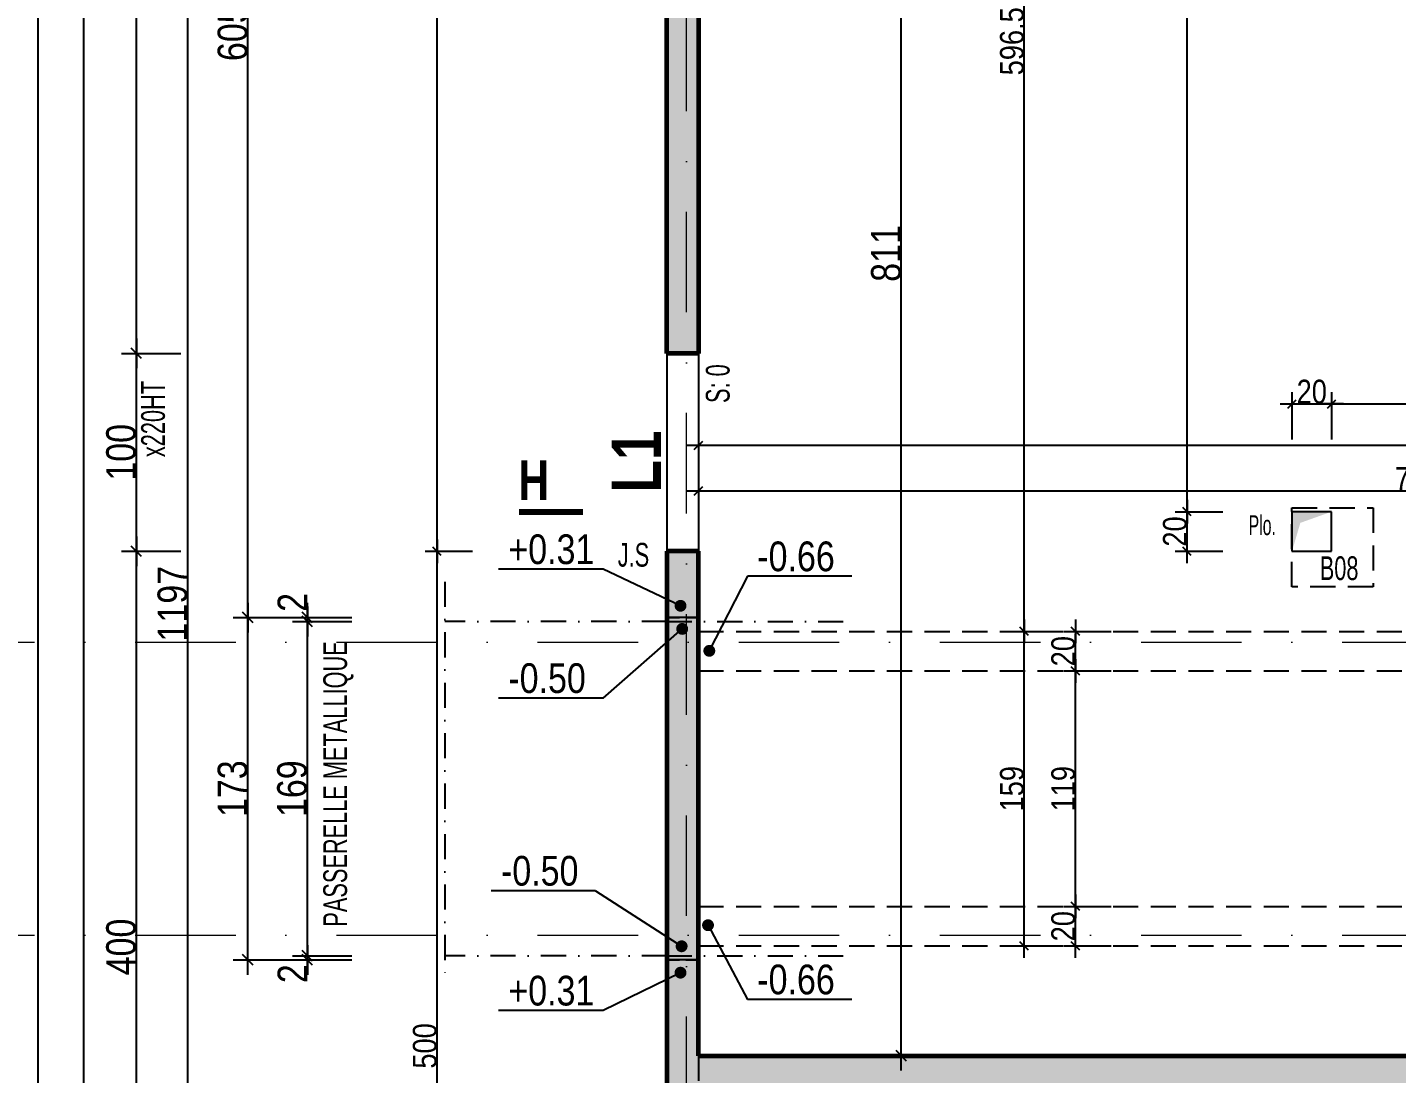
# Model space of a CAD drawing. Header units: millimetres. Extents: x 19188 to 26006, y -37354 to 0.
# Drawn here: x 19601 to 20293, y -34788 to -34259 of the extents above; entities that cross this region are included whole.
import ezdxf
from ezdxf.enums import TextEntityAlignment as Align

# ---------------------------------------------------------------- set-up
doc = ezdxf.new("R2010")
doc.units = ezdxf.units.MM
doc.linetypes.add('CACHEX2', pattern=[19.05, 12.7, -6.35])
doc.linetypes.add('TIRETPTX2', pattern=[50.8, 25.4, -12.7, 0, -12.7])
for name, color, linetype in [('01_cote_gen', 4, 'Continuous'), ('01_linteaux', 2, 'Continuous'), ('01_murs_sup', 2, 'CACHEX2'), ('01_poch_murs', 253, 'Continuous'), ('01_resv', 32, 'Continuous'), ('01_texte', 230, 'Continuous'), ('AA_COTES', 2, 'Continuous')]:
    doc.layers.add(name, color=color, linetype=linetype)
doc.layers.add('01_murs_coup', color=5, linetype='Continuous', lineweight=60)
doc.layers.add('01_tram_axes', color=2, linetype='TIRETPTX2', lineweight=9)
doc.styles.add('ARIAL NA', font='ARIALN.TTF')
doc.styles.add('impact', font='impact.ttf')
doc.styles.add('STYLE2', font='ARIALN.TTF')
doc.dimstyles.new('JB50', dxfattribs={"dimscale": 0.1, "dimtxt": 150, "dimasz": 15, "dimexe": 0.1, "dimexo": 0.1, "dimgap": 0.09, "dimtad": 1, "dimdec": 1, "dimdsep": 46, "dimtxsty": 'STYLE2', "dimblk1": 'BOND_G', "dimblk2": 'BOND_D', "dimsah": 1, "dimcen": 1.5, "dimdle": 0.01, "dimse1": 1, "dimse2": 1, "dimclrd": 4, "dimclre": 2, "dimclrt": 6, "dimazin": 2, "dimtfac": 2.333333, "dimtdec": 1, "dimtix": 1, "dimtmove": 2, "dimatfit": 3, "dimldrblk": 'BOND_G', "dimfxl": 1, "dimtolj": 1, "dimtzin": 0, "dimarcsym": 0})
doc.dimstyles.new('JB50res', dxfattribs={"dimscale": 0.1, "dimtxt": 120, "dimasz": 12, "dimexe": 0.1, "dimexo": 0.1, "dimgap": 0.09, "dimtad": 1, "dimdec": 1, "dimdsep": 46, "dimtxsty": 'STYLE2', "dimblk1": 'BOND_G', "dimblk2": 'BOND_D', "dimsah": 1, "dimcen": 1.5, "dimdle": 0.01, "dimse1": 1, "dimse2": 1, "dimclrd": 4, "dimclre": 2, "dimclrt": 6, "dimazin": 2, "dimtfac": 2.333333, "dimtdec": 1, "dimtix": 1, "dimtmove": 2, "dimatfit": 3, "dimldrblk": 'BOND_G', "dimfxl": 1, "dimtolj": 1, "dimtzin": 0, "dimarcsym": 0})

# ---------------------------------------------------------------- blocks, each defined once
blk = doc.blocks.new('BOND_G')
at = {"layer": 'AA_COTES', "color": 0}
for p, q in [((0, -5), (0, 15)), ((5, 0), (-5, 0)), ((1.77, 1.77), (-1.77, -1.77))]:
    blk.add_line(p, q, dxfattribs=at)
blk = doc.blocks.new('BOND_D')
at = {"layer": 'AA_COTES', "color": 0}
for p, q in [((0, 5), (0, -15)), ((5, 0), (-5, 0)), ((-1.77, -1.77), (1.77, 1.77))]:
    blk.add_line(p, q, dxfattribs=at)
blk = doc.blocks.new('*D3074')
at = {"layer": '01_cote_gen', "color": 4, "lineweight": -2, "ltscale": 0.1, "transparency": 16777216}
blk.add_line((19606.44, -36659.51), (19606.44, -33953.51), dxfattribs=at)
at = {"layer": 'Defpoints', "color": 0, "ltscale": 0.1, "transparency": 16777216}
for p in [(19606.44, -33952.01), (19647.47, -33952.01), (19735.02, -36661.01)]:
    blk.add_point(p, dxfattribs=at)
at = {"layer": '01_cote_gen', "color": 4, "lineweight": -2, "ltscale": 0.1, "transparency": 16777216, "xscale": 1.5, "yscale": 1.5, "zscale": 1.5}
for name, p, rotation in [('BOND_D', (19606.44, -33952.01), 90), ('BOND_G', (19606.44, -36661.01), 270)]:
    blk.add_blockref(name, p, dxfattribs=dict(at, rotation=rotation))
at = {"layer": '01_cote_gen', "color": 6, "ltscale": 0.1, "transparency": 16777216, "insert": (19598.77, -35306.51), "char_height": 15, "attachment_point": 5, "rotation": 90, "style": 'STYLE2'}
blk.add_mtext('\\A1;2709', dxfattribs=at)
blk = doc.blocks.new('*D3076')
at = {"layer": '01_cote_gen', "color": 4, "lineweight": -2, "ltscale": 0.1, "transparency": 16777216}
blk.add_line((19629.47, -36379.51), (19629.47, -33953.51), dxfattribs=at)
at = {"layer": 'Defpoints', "color": 0, "ltscale": 0.1, "transparency": 16777216}
for p in [(19629.47, -33952.01), (19647.47, -33952.01), (19647.47, -36381.01)]:
    blk.add_point(p, dxfattribs=at)
at = {"layer": '01_cote_gen', "color": 4, "lineweight": -2, "ltscale": 0.1, "transparency": 16777216, "xscale": 1.5, "yscale": 1.5, "zscale": 1.5}
for name, p, rotation in [('BOND_D', (19629.47, -33952.01), 90), ('BOND_G', (19629.47, -36381.01), 270)]:
    blk.add_blockref(name, p, dxfattribs=dict(at, rotation=rotation))
at = {"layer": '01_cote_gen', "color": 6, "ltscale": 0.1, "transparency": 16777216, "insert": (19621.8, -35166.51), "char_height": 15, "attachment_point": 5, "rotation": 90, "style": 'STYLE2'}
blk.add_mtext('\\A1;2429', dxfattribs=at)
blk = doc.blocks.new('*D3085')
at = {"layer": '01_cote_gen', "color": 4, "lineweight": -2, "ltscale": 0.1, "transparency": 16777216}
blk.add_line((19656.02, -34922.51), (19656.02, -34525.51), dxfattribs=at)
at = {"layer": 'Defpoints', "color": 0, "ltscale": 0.1, "transparency": 16777216}
for p in [(19656.02, -34524.01), (19735.02, -34524.01), (19735.02, -34924.01)]:
    blk.add_point(p, dxfattribs=at)
at = {"layer": '01_cote_gen', "color": 4, "lineweight": -2, "ltscale": 0.1, "transparency": 16777216, "xscale": 1.5, "yscale": 1.5, "zscale": 1.5}
for name, p, rotation in [('BOND_D', (19656.02, -34524.01), 90), ('BOND_G', (19656.02, -34924.01), 270)]:
    blk.add_blockref(name, p, dxfattribs=dict(at, rotation=rotation))
at = {"layer": '01_cote_gen', "color": 6, "ltscale": 0.1, "transparency": 16777216, "insert": (19648.36, -34724.01), "char_height": 15, "attachment_point": 5, "rotation": 90, "style": 'STYLE2'}
blk.add_mtext('\\A1;400', dxfattribs=at)
blk = doc.blocks.new('*D3086')
at = {"layer": '01_cote_gen', "color": 4, "lineweight": -2, "ltscale": 0.1, "transparency": 16777216}
blk.add_line((19656.02, -34522.51), (19656.02, -34425.51), dxfattribs=at)
at = {"layer": 'Defpoints', "color": 0, "ltscale": 0.1, "transparency": 16777216}
for p in [(19656.02, -34424.01), (19735.02, -34424.01), (19735.02, -34524.01)]:
    blk.add_point(p, dxfattribs=at)
at = {"layer": '01_cote_gen', "color": 4, "lineweight": -2, "ltscale": 0.1, "transparency": 16777216, "xscale": 1.5, "yscale": 1.5, "zscale": 1.5}
for name, p, rotation in [('BOND_D', (19656.02, -34424.01), 90), ('BOND_G', (19656.02, -34524.01), 270)]:
    blk.add_blockref(name, p, dxfattribs=dict(at, rotation=rotation))
at = {"layer": '01_cote_gen', "color": 6, "ltscale": 0.1, "transparency": 16777216, "insert": (19648.36, -34474.01), "char_height": 15, "attachment_point": 5, "rotation": 90, "style": 'STYLE2'}
blk.add_mtext('\\A1;100', dxfattribs=at)
blk = doc.blocks.new('*D3095')
at = {"layer": '01_cote_gen', "color": 4, "lineweight": -2, "ltscale": 0.1, "transparency": 16777216}
blk.add_line((19656.02, -34422.51), (19656.02, -33953.51), dxfattribs=at)
at = {"layer": 'Defpoints', "color": 0, "ltscale": 0.1, "transparency": 16777216}
for p in [(19656.02, -33952.01), (19735.02, -33952.01), (19674.02, -34424.01)]:
    blk.add_point(p, dxfattribs=at)
at = {"layer": '01_cote_gen', "color": 4, "lineweight": -2, "ltscale": 0.1, "transparency": 16777216, "xscale": 1.5, "yscale": 1.5, "zscale": 1.5}
for name, p, rotation in [('BOND_D', (19656.02, -33952.01), 90), ('BOND_G', (19656.02, -34424.01), 270)]:
    blk.add_blockref(name, p, dxfattribs=dict(at, rotation=rotation))
at = {"layer": '01_cote_gen', "color": 6, "ltscale": 0.1, "transparency": 16777216, "insert": (19648.49, -34188.01), "char_height": 15, "attachment_point": 5, "rotation": 90, "style": 'STYLE2'}
blk.add_mtext('\\A1;472', dxfattribs=at)
blk = doc.blocks.new('*D2956')
at = {"layer": '01_cote_gen', "color": 4, "lineweight": -2, "ltscale": 0.1, "transparency": 16777216}
blk.add_line((19681.99, -35147.51), (19681.99, -33953.51), dxfattribs=at)
at = {"layer": 'Defpoints', "color": 0, "ltscale": 0.1, "transparency": 16777216}
for p in [(19681.99, -33952.01), (19735.67, -33952.01), (19832.84, -35149.01)]:
    blk.add_point(p, dxfattribs=at)
at = {"layer": '01_cote_gen', "color": 4, "lineweight": -2, "ltscale": 0.1, "transparency": 16777216, "xscale": 1.5, "yscale": 1.5, "zscale": 1.5}
for name, p, rotation in [('BOND_D', (19681.99, -33952.01), 90), ('BOND_G', (19681.99, -35149.01), 270)]:
    blk.add_blockref(name, p, dxfattribs=dict(at, rotation=rotation))
at = {"layer": '01_cote_gen', "color": 6, "ltscale": 0.1, "transparency": 16777216, "insert": (19674.32, -34550.51), "char_height": 15, "attachment_point": 5, "rotation": 90, "style": 'STYLE2'}
blk.add_mtext('\\A1;1197', dxfattribs=at)
blk = doc.blocks.new('*D3024')
at = {"layer": '01_cote_gen', "color": 4, "lineweight": -2, "ltscale": 0.1, "transparency": 16777216}
blk.add_line((20042.73, -34777.51), (20042.73, -33969.51), dxfattribs=at)
at = {"layer": 'Defpoints', "color": 0, "ltscale": 0.1, "transparency": 16777216}
for p in [(20042.73, -33968.01), (20113.51, -33968.01), (20113.51, -34779.01)]:
    blk.add_point(p, dxfattribs=at)
at = {"layer": '01_cote_gen', "color": 4, "lineweight": -2, "ltscale": 0.1, "transparency": 16777216, "xscale": 1.5, "yscale": 1.5, "zscale": 1.5}
for name, p, rotation in [('BOND_D', (20042.73, -33968.01), 90), ('BOND_G', (20042.73, -34779.01), 270)]:
    blk.add_blockref(name, p, dxfattribs=dict(at, rotation=rotation))
at = {"layer": '01_cote_gen', "color": 6, "ltscale": 0.1, "transparency": 16777216, "insert": (20035.06, -34373.51), "char_height": 15, "attachment_point": 5, "rotation": 90, "style": 'STYLE2'}
blk.add_mtext('\\A1;811', dxfattribs=at)
blk = doc.blocks.new('*D3423')
at = {"layer": '01_cote_gen', "color": 4, "lineweight": -2, "ltscale": 0.1, "transparency": 16777216}
blk.add_line((19742.47, -34727.01), (19742.47, -34561.01), dxfattribs=at)
at = {"layer": 'Defpoints', "color": 0, "ltscale": 0.1, "transparency": 16777216}
for p in [(19742.47, -34559.51), (19890.57, -34559.51), (19905.77, -34728.51)]:
    blk.add_point(p, dxfattribs=at)
at = {"layer": '01_cote_gen', "color": 4, "lineweight": -2, "ltscale": 0.1, "transparency": 16777216, "xscale": 1.5, "yscale": 1.5, "zscale": 1.5}
for name, p, rotation in [('BOND_D', (19742.47, -34559.51), 90), ('BOND_G', (19742.47, -34728.51), 270)]:
    blk.add_blockref(name, p, dxfattribs=dict(at, rotation=rotation))
at = {"layer": '01_cote_gen', "color": 6, "ltscale": 0.1, "transparency": 16777216, "insert": (19734.8, -34644.01), "char_height": 15, "attachment_point": 5, "rotation": 90, "style": 'STYLE2'}
blk.add_mtext('\\A1;169', dxfattribs=at)
blk = doc.blocks.new('*D3424')
at = {"layer": '01_cote_gen', "color": 4, "lineweight": -2, "ltscale": 0.1, "transparency": 16777216}
blk.add_line((19712.39, -34729.01), (19712.39, -34559.01), dxfattribs=at)
at = {"layer": 'Defpoints', "color": 0, "ltscale": 0.1, "transparency": 16777216}
for p in [(19712.39, -34557.51), (19940.22, -34557.51), (19940.22, -34730.51)]:
    blk.add_point(p, dxfattribs=at)
at = {"layer": '01_cote_gen', "color": 4, "lineweight": -2, "ltscale": 0.1, "transparency": 16777216, "xscale": 1.5, "yscale": 1.5, "zscale": 1.5}
for name, p, rotation in [('BOND_D', (19712.39, -34557.51), 90), ('BOND_G', (19712.39, -34730.51), 270)]:
    blk.add_blockref(name, p, dxfattribs=dict(at, rotation=rotation))
at = {"layer": '01_cote_gen', "color": 6, "ltscale": 0.1, "transparency": 16777216, "insert": (19704.72, -34644.01), "char_height": 15, "attachment_point": 5, "rotation": 90, "style": 'STYLE2'}
blk.add_mtext('\\A1;173', dxfattribs=at)
blk = doc.blocks.new('*D3425')
at = {"layer": '01_cote_gen', "color": 4, "lineweight": -2, "ltscale": 0.1, "transparency": 16777216}
for p, q in [((19742.47, -34727.01), (19742.47, -34725.51)), ((19742.47, -34728.51), (19742.47, -34730.51)), ((19742.47, -34732.01), (19742.47, -34733.51))]:
    blk.add_line(p, q, dxfattribs=at)
at = {"layer": 'Defpoints', "color": 0, "ltscale": 0.1, "transparency": 16777216}
for p in [(19734.97, -34728.51), (19734.89, -34730.51), (19742.47, -34730.51)]:
    blk.add_point(p, dxfattribs=at)
at = {"layer": '01_cote_gen', "color": 4, "lineweight": -2, "ltscale": 0.1, "transparency": 16777216, "xscale": 1.5, "yscale": 1.5, "zscale": 1.5}
for name, p, rotation in [('BOND_G', (19742.47, -34728.51), 270), ('BOND_D', (19742.47, -34730.51), 90)]:
    blk.add_blockref(name, p, dxfattribs=dict(at, rotation=rotation))
at = {"layer": '01_cote_gen', "color": 6, "ltscale": 0.1, "transparency": 16777216, "insert": (19734.93, -34737.51), "char_height": 15, "attachment_point": 5, "rotation": 90, "style": 'STYLE2'}
blk.add_mtext('\\A1;2', dxfattribs=at)
blk = doc.blocks.new('*D3426')
at = {"layer": '01_cote_gen', "color": 4, "lineweight": -2, "ltscale": 0.1, "transparency": 16777216}
for p, q in [((19742.47, -34556.01), (19742.47, -34554.51)), ((19742.47, -34557.51), (19742.47, -34559.51)), ((19742.47, -34561.01), (19742.47, -34562.51))]:
    blk.add_line(p, q, dxfattribs=at)
at = {"layer": 'Defpoints', "color": 0, "ltscale": 0.1, "transparency": 16777216}
for p in [(19734.89, -34557.51), (19734.97, -34559.51), (19742.47, -34559.51)]:
    blk.add_point(p, dxfattribs=at)
at = {"layer": '01_cote_gen', "color": 4, "lineweight": -2, "ltscale": 0.1, "transparency": 16777216, "xscale": 1.5, "yscale": 1.5, "zscale": 1.5}
for name, p, rotation in [('BOND_G', (19742.47, -34557.51), 270), ('BOND_D', (19742.47, -34559.51), 90)]:
    blk.add_blockref(name, p, dxfattribs=dict(at, rotation=rotation))
at = {"layer": '01_cote_gen', "color": 6, "ltscale": 0.1, "transparency": 16777216, "insert": (19734.93, -34549.85), "char_height": 15, "attachment_point": 5, "rotation": 90, "style": 'STYLE2'}
blk.add_mtext('\\A1;2', dxfattribs=at)
blk = doc.blocks.new('*D3427')
at = {"layer": '01_cote_gen', "color": 4, "lineweight": -2, "ltscale": 0.1, "transparency": 16777216}
blk.add_line((19712.39, -34556.01), (19712.39, -33953.51), dxfattribs=at)
at = {"layer": 'Defpoints', "color": 0, "ltscale": 0.1, "transparency": 16777216}
for p in [(19712.39, -33952.01), (19924.22, -33952.01), (19704.89, -34557.51)]:
    blk.add_point(p, dxfattribs=at)
at = {"layer": '01_cote_gen', "color": 4, "lineweight": -2, "ltscale": 0.1, "transparency": 16777216, "xscale": 1.5, "yscale": 1.5, "zscale": 1.5}
for name, p, rotation in [('BOND_D', (19712.39, -33952.01), 90), ('BOND_G', (19712.39, -34557.51), 270)]:
    blk.add_blockref(name, p, dxfattribs=dict(at, rotation=rotation))
at = {"layer": '01_cote_gen', "color": 6, "ltscale": 0.1, "transparency": 16777216, "insert": (19704.72, -34254.76), "char_height": 15, "attachment_point": 5, "rotation": 90, "style": 'STYLE2'}
blk.add_mtext('\\A1;605.5', dxfattribs=at)
blk = doc.blocks.new('*D3744')
at = {"layer": '01_cote_gen', "color": 4, "lineweight": -2, "ltscale": 0.1, "transparency": 16777216}
blk.add_line((20241.46, -34449.52), (20259.06, -34449.52), dxfattribs=at)
at = {"layer": 'Defpoints', "color": 0, "ltscale": 0.1, "transparency": 16777216}
for p in [(20260.26, -34449.52), (20260.26, -34514.01), (20240.26, -34524.01)]:
    blk.add_point(p, dxfattribs=at)
at = {"layer": '01_cote_gen', "color": 4, "lineweight": -2, "ltscale": 0.1, "transparency": 16777216, "xscale": 1.2, "yscale": 1.2, "zscale": 1.2, "rotation": 180}
blk.add_blockref('BOND_G', (20240.26, -34449.52), dxfattribs=at)
at = {"layer": '01_cote_gen', "color": 4, "lineweight": -2, "ltscale": 0.1, "transparency": 16777216, "xscale": 1.2, "yscale": 1.2, "zscale": 1.2}
blk.add_blockref('BOND_D', (20260.26, -34449.52), dxfattribs=at)
at = {"layer": '01_cote_gen', "color": 6, "ltscale": 0.1, "transparency": 16777216, "insert": (20250.26, -34443.39), "char_height": 12, "attachment_point": 5, "style": 'STYLE2'}
blk.add_mtext('\\A1;20', dxfattribs=at)
blk = doc.blocks.new('*D3745')
at = {"layer": '01_cote_gen', "color": 4, "lineweight": -2, "ltscale": 0.1, "transparency": 16777216}
blk.add_line((20261.47, -34449.52), (20539.02, -34449.52), dxfattribs=at)
at = {"layer": 'Defpoints', "color": 0, "ltscale": 0.1, "transparency": 16777216}
for p in [(20540.22, -34449.52), (20540.22, -34455.83), (20260.27, -34467.52)]:
    blk.add_point(p, dxfattribs=at)
at = {"layer": '01_cote_gen', "color": 4, "lineweight": -2, "ltscale": 0.1, "transparency": 16777216, "xscale": 1.2, "yscale": 1.2, "zscale": 1.2, "rotation": 180}
blk.add_blockref('BOND_G', (20260.27, -34449.52), dxfattribs=at)
at = {"layer": '01_cote_gen', "color": 4, "lineweight": -2, "ltscale": 0.1, "transparency": 16777216, "xscale": 1.2, "yscale": 1.2, "zscale": 1.2}
blk.add_blockref('BOND_D', (20540.22, -34449.52), dxfattribs=at)
at = {"layer": '01_cote_gen', "color": 6, "ltscale": 0.1, "transparency": 16777216, "insert": (20400.24, -34443.39), "char_height": 12, "attachment_point": 5, "style": 'STYLE2'}
blk.add_mtext('\\A1;280', dxfattribs=at)
blk = doc.blocks.new('*D3746')
at = {"layer": '01_cote_gen', "color": 4, "lineweight": -2, "ltscale": 0.1, "transparency": 16777216}
blk.add_line((20187.24, -34522.81), (20187.24, -34505.21), dxfattribs=at)
at = {"layer": 'Defpoints', "color": 0, "ltscale": 0.1, "transparency": 16777216}
for p in [(20187.24, -34504.01), (20260.26, -34504.01), (20260.26, -34524.01)]:
    blk.add_point(p, dxfattribs=at)
at = {"layer": '01_cote_gen', "color": 4, "lineweight": -2, "ltscale": 0.1, "transparency": 16777216, "xscale": 1.2, "yscale": 1.2, "zscale": 1.2}
for name, p, rotation in [('BOND_D', (20187.24, -34504.01), 90), ('BOND_G', (20187.24, -34524.01), 270)]:
    blk.add_blockref(name, p, dxfattribs=dict(at, rotation=rotation))
at = {"layer": '01_cote_gen', "color": 6, "ltscale": 0.1, "transparency": 16777216, "insert": (20181.11, -34514.01), "char_height": 12, "attachment_point": 5, "rotation": 90, "style": 'STYLE2'}
blk.add_mtext('\\A1;20', dxfattribs=at)
blk = doc.blocks.new('*D3747')
at = {"layer": '01_cote_gen', "color": 4, "lineweight": -2, "ltscale": 0.1, "transparency": 16777216}
blk.add_line((20187.24, -34502.81), (20187.24, -33969.21), dxfattribs=at)
at = {"layer": 'Defpoints', "color": 0, "ltscale": 0.1, "transparency": 16777216}
for p in [(20187.24, -33968.01), (20188.12, -33968.01), (20205.24, -34504.01)]:
    blk.add_point(p, dxfattribs=at)
at = {"layer": '01_cote_gen', "color": 4, "lineweight": -2, "ltscale": 0.1, "transparency": 16777216, "xscale": 1.2, "yscale": 1.2, "zscale": 1.2}
for name, p, rotation in [('BOND_D', (20187.24, -33968.01), 90), ('BOND_G', (20187.24, -34504.01), 270)]:
    blk.add_blockref(name, p, dxfattribs=dict(at, rotation=rotation))
at = {"layer": '01_cote_gen', "color": 6, "ltscale": 0.1, "transparency": 16777216, "insert": (20181.11, -34236.01), "char_height": 12, "attachment_point": 5, "rotation": 90, "style": 'STYLE2'}
blk.add_mtext('\\A1;536', dxfattribs=at)
blk = doc.blocks.new('*D3790')
at = {"layer": '01_cote_gen', "color": 4, "lineweight": -2, "ltscale": 0.1, "transparency": 16777216}
blk.add_line((19808.03, -34522.81), (19808.03, -33953.23), dxfattribs=at)
at = {"layer": 'Defpoints', "color": 0, "ltscale": 0.1, "transparency": 16777216}
for p in [(19808.03, -33952.03), (19924.22, -33952.03), (19924.22, -34524.01)]:
    blk.add_point(p, dxfattribs=at)
at = {"layer": '01_cote_gen', "color": 4, "lineweight": -2, "ltscale": 0.1, "transparency": 16777216, "xscale": 1.2, "yscale": 1.2, "zscale": 1.2}
for name, p, rotation in [('BOND_D', (19808.03, -33952.03), 90), ('BOND_G', (19808.03, -34524.01), 270)]:
    blk.add_blockref(name, p, dxfattribs=dict(at, rotation=rotation))
at = {"layer": '01_cote_gen', "color": 6, "ltscale": 0.1, "transparency": 16777216, "insert": (19801.9, -34238.02), "char_height": 12, "attachment_point": 5, "rotation": 90, "style": 'STYLE2'}
blk.add_mtext('\\A1;572', dxfattribs=at)
blk = doc.blocks.new('*D3791')
at = {"layer": '01_cote_gen', "color": 4, "lineweight": -2, "ltscale": 0.1, "transparency": 16777216}
blk.add_line((19808.03, -35022.81), (19808.03, -34525.21), dxfattribs=at)
at = {"layer": 'Defpoints', "color": 0, "ltscale": 0.1, "transparency": 16777216}
for p in [(19808.03, -34524.01), (19826.03, -34524.01), (19924.22, -35024.01)]:
    blk.add_point(p, dxfattribs=at)
at = {"layer": '01_cote_gen', "color": 4, "lineweight": -2, "ltscale": 0.1, "transparency": 16777216, "xscale": 1.2, "yscale": 1.2, "zscale": 1.2}
for name, p, rotation in [('BOND_D', (19808.03, -34524.01), 90), ('BOND_G', (19808.03, -35024.01), 270)]:
    blk.add_blockref(name, p, dxfattribs=dict(at, rotation=rotation))
at = {"layer": '01_cote_gen', "color": 6, "ltscale": 0.1, "transparency": 16777216, "insert": (19801.9, -34774.01), "char_height": 12, "attachment_point": 5, "rotation": 90, "style": 'STYLE2'}
blk.add_mtext('\\A1;500', dxfattribs=at)
blk = doc.blocks.new('*D3851')
at = {"layer": '01_cote_gen', "color": 4, "lineweight": -2, "ltscale": 0.5, "transparency": 16777216}
blk.add_line((20130.79, -34722.31), (20130.79, -34704.71), dxfattribs=at)
at = {"layer": 'Defpoints', "color": 0, "ltscale": 0.5, "transparency": 16777216}
for p in [(20130.79, -34703.51), (20135.98, -34703.51), (20135.98, -34723.51)]:
    blk.add_point(p, dxfattribs=at)
at = {"layer": '01_cote_gen', "color": 4, "lineweight": -2, "ltscale": 0.5, "transparency": 16777216, "xscale": 1.2, "yscale": 1.2, "zscale": 1.2}
for name, p, rotation in [('BOND_D', (20130.79, -34703.51), 90), ('BOND_G', (20130.79, -34723.51), 270)]:
    blk.add_blockref(name, p, dxfattribs=dict(at, rotation=rotation))
at = {"layer": '01_cote_gen', "color": 6, "ltscale": 0.5, "transparency": 16777216, "insert": (20124.66, -34713.51), "char_height": 12, "attachment_point": 5, "rotation": 90, "style": 'STYLE2'}
blk.add_mtext('\\A1;20', dxfattribs=at)
blk = doc.blocks.new('*D3852')
at = {"layer": '01_cote_gen', "color": 4, "lineweight": -2, "ltscale": 0.5, "transparency": 16777216}
blk.add_line((20130.79, -34702.31), (20130.79, -34585.71), dxfattribs=at)
at = {"layer": 'Defpoints', "color": 0, "ltscale": 0.5, "transparency": 16777216}
for p in [(20130.79, -34584.51), (20148.79, -34584.51), (20148.79, -34703.51)]:
    blk.add_point(p, dxfattribs=at)
at = {"layer": '01_cote_gen', "color": 4, "lineweight": -2, "ltscale": 0.5, "transparency": 16777216, "xscale": 1.2, "yscale": 1.2, "zscale": 1.2}
for name, p, rotation in [('BOND_D', (20130.79, -34584.51), 90), ('BOND_G', (20130.79, -34703.51), 270)]:
    blk.add_blockref(name, p, dxfattribs=dict(at, rotation=rotation))
at = {"layer": '01_cote_gen', "color": 6, "ltscale": 0.5, "transparency": 16777216, "insert": (20124.66, -34644.01), "char_height": 12, "attachment_point": 5, "rotation": 90, "style": 'STYLE2'}
blk.add_mtext('\\A1;119', dxfattribs=at)
blk = doc.blocks.new('*D3853')
at = {"layer": '01_cote_gen', "color": 4, "lineweight": -2, "ltscale": 0.5, "transparency": 16777216}
blk.add_line((20130.79, -34583.31), (20130.79, -34565.71), dxfattribs=at)
at = {"layer": 'Defpoints', "color": 0, "ltscale": 0.5, "transparency": 16777216}
for p in [(20130.79, -34564.51), (20151.55, -34564.51), (20167.11, -34584.51)]:
    blk.add_point(p, dxfattribs=at)
at = {"layer": '01_cote_gen', "color": 4, "lineweight": -2, "ltscale": 0.5, "transparency": 16777216, "xscale": 1.2, "yscale": 1.2, "zscale": 1.2}
for name, p, rotation in [('BOND_D', (20130.79, -34564.51), 90), ('BOND_G', (20130.79, -34584.51), 270)]:
    blk.add_blockref(name, p, dxfattribs=dict(at, rotation=rotation))
at = {"layer": '01_cote_gen', "color": 6, "ltscale": 0.5, "transparency": 16777216, "insert": (20124.66, -34574.51), "char_height": 12, "attachment_point": 5, "rotation": 90, "style": 'STYLE2'}
blk.add_mtext('\\A1;20', dxfattribs=at)
blk = doc.blocks.new('*D3854')
at = {"layer": '01_cote_gen', "color": 4, "lineweight": -2, "ltscale": 0.5, "transparency": 16777216}
blk.add_line((20104.85, -34722.31), (20104.85, -34565.71), dxfattribs=at)
at = {"layer": 'Defpoints', "color": 0, "ltscale": 0.5, "transparency": 16777216}
for p in [(20104.85, -34564.51), (20148.79, -34564.51), (20148.79, -34723.51)]:
    blk.add_point(p, dxfattribs=at)
at = {"layer": '01_cote_gen', "color": 4, "lineweight": -2, "ltscale": 0.5, "transparency": 16777216, "xscale": 1.2, "yscale": 1.2, "zscale": 1.2}
for name, p, rotation in [('BOND_D', (20104.85, -34564.51), 90), ('BOND_G', (20104.85, -34723.51), 270)]:
    blk.add_blockref(name, p, dxfattribs=dict(at, rotation=rotation))
at = {"layer": '01_cote_gen', "color": 6, "ltscale": 0.5, "transparency": 16777216, "insert": (20098.72, -34644.01), "char_height": 12, "attachment_point": 5, "rotation": 90, "style": 'STYLE2'}
blk.add_mtext('\\A1;159', dxfattribs=at)
blk = doc.blocks.new('*D3855')
at = {"layer": '01_cote_gen', "color": 4, "lineweight": -2, "ltscale": 0.5, "transparency": 16777216}
blk.add_line((20104.85, -34563.31), (20104.85, -33969.21), dxfattribs=at)
at = {"layer": 'Defpoints', "color": 0, "ltscale": 0.5, "transparency": 16777216}
for p in [(20104.85, -33968.01), (20122.85, -33968.01), (20122.85, -34564.51)]:
    blk.add_point(p, dxfattribs=at)
at = {"layer": '01_cote_gen', "color": 4, "lineweight": -2, "ltscale": 0.5, "transparency": 16777216, "xscale": 1.2, "yscale": 1.2, "zscale": 1.2}
for name, p, rotation in [('BOND_D', (20104.85, -33968.01), 90), ('BOND_G', (20104.85, -34564.51), 270)]:
    blk.add_blockref(name, p, dxfattribs=dict(at, rotation=rotation))
at = {"layer": '01_cote_gen', "color": 6, "ltscale": 0.5, "transparency": 16777216, "insert": (20098.72, -34266.26), "char_height": 12, "attachment_point": 5, "rotation": 90, "style": 'STYLE2'}
blk.add_mtext('\\A1;596.5', dxfattribs=at)
blk = doc.blocks.new('*D3856')
at = {"layer": '01_cote_gen', "color": 4, "lineweight": -2, "ltscale": 0.5, "transparency": 16777216}
blk.add_line((19941.42, -34470.45), (20686.02, -34470.45), dxfattribs=at)
at = {"layer": 'Defpoints', "color": 0, "ltscale": 0.5, "transparency": 16777216}
for p in [(20687.22, -34470.45), (19940.22, -34506.77), (20687.22, -34564.51)]:
    blk.add_point(p, dxfattribs=at)
at = {"layer": '01_cote_gen', "color": 4, "lineweight": -2, "ltscale": 0.5, "transparency": 16777216, "xscale": 1.2, "yscale": 1.2, "zscale": 1.2, "rotation": 180}
blk.add_blockref('BOND_G', (19940.22, -34470.45), dxfattribs=at)
at = {"layer": '01_cote_gen', "color": 4, "lineweight": -2, "ltscale": 0.5, "transparency": 16777216, "xscale": 1.2, "yscale": 1.2, "zscale": 1.2}
blk.add_blockref('BOND_D', (20687.22, -34470.45), dxfattribs=at)
at = {"layer": '01_cote_gen', "color": 6, "ltscale": 0.5, "transparency": 16777216, "insert": (20313.72, -34464.44), "char_height": 12, "attachment_point": 5, "style": 'STYLE2'}
blk.add_mtext('\\A1;747', dxfattribs=at)
blk = doc.blocks.new('*D3857')
at = {"layer": '01_cote_gen', "color": 4, "lineweight": -2, "ltscale": 0.5, "transparency": 16777216}
blk.add_line((19941.42, -34493.47), (20666.02, -34493.47), dxfattribs=at)
at = {"layer": 'Defpoints', "color": 0, "ltscale": 0.5, "transparency": 16777216}
for p in [(19940.22, -34488.45), (20667.22, -34493.47), (20667.22, -34584.51)]:
    blk.add_point(p, dxfattribs=at)
at = {"layer": '01_cote_gen', "color": 4, "lineweight": -2, "ltscale": 0.5, "transparency": 16777216, "xscale": 1.2, "yscale": 1.2, "zscale": 1.2, "rotation": 180}
blk.add_blockref('BOND_G', (19940.22, -34493.47), dxfattribs=at)
at = {"layer": '01_cote_gen', "color": 4, "lineweight": -2, "ltscale": 0.5, "transparency": 16777216, "xscale": 1.2, "yscale": 1.2, "zscale": 1.2}
blk.add_blockref('BOND_D', (20667.22, -34493.47), dxfattribs=at)
at = {"layer": '01_cote_gen', "color": 6, "ltscale": 0.5, "transparency": 16777216, "insert": (20303.72, -34487.43), "char_height": 12, "attachment_point": 5, "style": 'STYLE2'}
blk.add_mtext('\\A1;727', dxfattribs=at)

msp = doc.modelspace()

# ---------------------------------------------------------------- hatches: boundary and pattern name
at = {"layer": '01_poch_murs', "ltscale": 0.1}
h = msp.add_hatch(color=256, dxfattribs=at)
h.dxf.hatch_style = 1
h.paths.add_polyline_path([(20637.22, -33952.01), (20540.22, -33952.01), (20540.22, -33752.01), (20540.22, -33952.01), (20437.22, -33952.01), (20437.22, -33968.01), (20540.22, -33968.01), (20540.22, -34613.01), (20558.22, -34613.01), (20558.22, -34579.01), (20934.22, -34579.01), (20934.22, -34560.98), (20558.22, -34561.01), (20558.22, -33968.01), (20637.22, -33968.01)])
h.paths.add_polyline_path([(20337.22, -33952.01), (20237.22, -33952.01), (20237.22, -33968.01), (20337.22, -33968.01)])
h.paths.add_polyline_path([(20037.22, -33952.01), (19924.22, -33952.01), (19924.22, -34424.01), (19940.22, -34424.01), (19940.22, -33968.01), (20037.22, -33968.01)])
h.paths.add_polyline_path([(21037.22, -33952.01), (20837.22, -33952.01), (20837.22, -33968.01), (21037.22, -33968.01)])
h.paths.add_polyline_path([(21308.22, -33752.01), (21292.22, -33752.01), (21292.22, -33952.01), (21292.22, -33952.01), (21137.22, -33952.01), (21137.22, -33968.01), (21292.22, -33968.01), (21292.22, -34561.01), (21036.22, -34561.01), (21036.22, -34579.01), (21308.22, -34578.99)])
h.paths.add_polyline_path([(21536.22, -33952.01), (21310.22, -33952.01), (21310.22, -34579.01), (21562.22, -34579.01), (21562.22, -34561.01), (21326.22, -34561.01), (21326.22, -33968.01), (21536.22, -33968.01)])
h.paths.add_polyline_path([(21794.22, -33952.01), (21636.22, -33952.01), (21636.22, -33968.01), (21794.22, -33968.01)])
h.paths.add_polyline_path([(22112.22, -33952.01), (21894.22, -33952.01), (21894.22, -33968.01), (22112.22, -33968.01)])
h.paths.add_polyline_path([(22349.22, -33952.01), (22212.22, -33952.01), (22212.22, -33968.01), (22333.22, -33968.01), (22333.22, -34019.01), (22349.22, -34019.01)])
h.paths.add_polyline_path([(22349.22, -34219.01), (22333.22, -34219.01), (22333.71, -34365.05), (22349.71, -34365.05)])
h.paths.add_polyline_path([(22349.71, -34465.05), (22333.71, -34465.05), (22333.22, -34635.01), (21907.22, -34635.01), (21907.22, -34570.01), (21887.22, -34570.01), (21887.22, -34635.01), (21721.22, -34635.01), (21721.22, -34561.01), (21664.22, -34561.01), (21664.22, -34579.01), (21703.22, -34579.01), (21703.22, -34709.01), (21664.22, -34709.01), (21664.22, -34727.01), (21721.22, -34727.01), (21721.22, -34653.01), (21887.22, -34653.01), (21887.22, -34718.01), (21907.22, -34718.01), (21907.22, -34653.01), (22333.22, -34653.01), (22333.22, -34823.01), (22349.22, -34823.01)])
h.paths.add_polyline_path([(21562.22, -34709.01), (21310.22, -34709.01), (21310.22, -35336.01), (21571.22, -35336.01), (21571.22, -35320.01), (21326.22, -35320.01), (21326.22, -34727.01), (21562.22, -34727.01)])
h.paths.add_polyline_path([(22349.22, -34923.01), (22333.22, -34923.01), (22333.22, -35019.01), (22349.22, -35019.01)])
h.paths.add_polyline_path([(20952.22, -34741.99), (20967.22, -34741.99), (20967.22, -34723.99), (20869.22, -34723.99), (20869.22, -34741.99), (20932.22, -34741.99), (20932.22, -34904.99), (20707.22, -34904.99), (20707.22, -34741.99), (20767.22, -34741.99), (20767.22, -34723.99), (20687.22, -34723.99), (20687.22, -35144.98), (20913.18, -35144.98), (20913.18, -35309.98), (20688.22, -35309.98), (20688.22, -35493.98), (20706.22, -35493.98), (20706.22, -35329.98), (20933.18, -35329.98), (20933.18, -35101.99), (21292.22, -35101.99), (21292.22, -35375.01), (21308.22, -35375.01), (21308.22, -34723.99), (21069.22, -34723.99), (21069.22, -34741.99), (21292.22, -34741.99), (21292.22, -35081.99), (20952.22, -35081.99)])
h.paths.add_polyline_path([(20932.22, -34924.99), (20932.22, -35014.99), (20707.22, -35014.99), (20707.22, -34924.99)], flags=16)
h.paths.add_polyline_path([(20932.22, -35034.99), (20932.22, -35081.99), (20913.18, -35081.99), (20913.18, -35124.98), (20707.22, -35124.98), (20707.22, -35034.99)], flags=16)
h.paths.add_polyline_path([(20558.22, -34715.01), (20540.22, -34715.01), (20540.22, -34779.01), (19940.22, -34779.01), (19940.22, -34524.01), (19924.22, -34524.01), (19924.22, -34924.01), (19940.22, -34924.01), (19940.22, -34797.01), (20540.22, -34797.01), (20540.22, -35203), (20558.22, -35203)])
h.paths.add_polyline_path([(20558.22, -35305), (20540.22, -35305), (20540.25, -35591.01), (19940.25, -35591.01), (19940.22, -35529.01), (19924.22, -35529.01), (19924.22, -35820.01), (19940.22, -35820.01), (19940.25, -35609.01), (20540.25, -35609.01), (20540.22, -35814.01), (20581.22, -35814.01), (20581.22, -35796.01), (20558.22, -35796.01)])
h.paths.add_polyline_path([(20706.22, -35595.98), (20688.22, -35595.98), (20688.22, -35796.01), (20683.22, -35796.01), (20683.22, -35814.01), (20688.22, -35814.01), (20688.22, -36205), (20457.22, -36205), (20457.22, -36223), (20688.22, -36223), (20688.22, -36381.01), (20928.22, -36381.01), (20928.22, -36645.01), (20673.22, -36645.01), (20673.22, -36661.01), (21006.22, -36661.01), (21006.22, -36645.01), (20944.22, -36645.01), (20944.22, -36381.01), (20962.22, -36381.01), (20962.22, -36365.01), (20706.22, -36365.01)])
h.paths.add_polyline_path([(21308.22, -35475.01), (21292.22, -35475.01), (21292.22, -35719.01), (21308.22, -35719.01)])
h.paths.add_polyline_path([(21308.22, -35819.01), (21292.22, -35819.01), (21292.22, -36019.01), (21308.22, -36019.01)])
h.paths.add_polyline_path([(21308.22, -36119.01), (21292.22, -36119.01), (21292.22, -36365.01), (21262.22, -36365.01), (21262.22, -36381.01), (21308.22, -36381.01)])
h.paths.add_polyline_path([(20303.22, -36365), (20265.22, -36365.01), (20265.22, -36381.01), (20287.22, -36381), (20287.22, -36645), (20226.22, -36645.01), (20226.22, -36661.01), (20326.22, -36661.01), (20326.22, -36645.01), (20303.22, -36645.01)])
h.paths.add_polyline_path([(19940.22, -36225.01), (19924.22, -36225.01), (19924.22, -36381.01), (19965.22, -36381.01), (19965.22, -36365.01), (19940.22, -36365.01)])
h.paths.add_polyline_path([(19940.22, -35920.01), (19924.22, -35920.01), (19924.22, -36125.01), (19940.22, -36125.01)])
h.paths.add_polyline_path([(20573.22, -36645.01), (20426.22, -36645.01), (20426.22, -36661.01), (20573.22, -36661.01)])
h.paths.add_polyline_path([(20939.22, -34760.38), (20939.36, -34760.38), (20939.36, -34749.79), (20939.22, -34749.79)], flags=16)
h.paths.add_polyline_path([(20292.02, -36497.71), (20292.02, -36466.48)], flags=16)

# ---------------------------------------------------------------- linework, layer by layer
at = {"layer": '01_linteaux', "ltscale": 0.1}
for p, q in [((19924.22, -34424.01), (19924.22, -34524.01)), ((19940.22, -34424.01), (19940.22, -34524.01))]:
    msp.add_line(p, q, dxfattribs=at)
at = {"layer": '01_linteaux', "linetype": 'TIRETPTX2', "ltscale": 0.5}
for p, q in [((19811.97, -34539.43), (19811.97, -34741.73)), ((19924.22, -34559.51), (19811.97, -34559.51)), ((19924.22, -34559.51), (20017.21, -34559.51)), ((19924.22, -34728.51), (19811.97, -34728.51)), ((19924.22, -34728.51), (20017.21, -34728.51))]:
    msp.add_line(p, q, dxfattribs=at)
at = {"layer": '01_linteaux', "linetype": 'TIRETPTX2'}
for p, q in [((19940.22, -34557.51), (19924.22, -34557.51)), ((19940.22, -34730.51), (19924.22, -34730.51))]:
    msp.add_line(p, q, dxfattribs=at)
at = {"layer": '01_murs_coup'}
for p, q in [((19924.22, -34424.01), (19924.22, -33952.01)), ((19940.22, -33968.01), (19940.22, -34424.01)), ((19940.22, -34424.01), (19924.22, -34424.01)), ((19924.22, -34524.01), (19924.22, -34924.01)), ((19940.22, -34524.01), (19924.22, -34524.01)), ((19940.22, -34779.01), (19940.22, -34524.01)), ((19940.22, -34779.01), (20540.22, -34779.01))]:
    msp.add_line(p, q, dxfattribs=at)
at = {"layer": '01_murs_sup', "ltscale": 0.5}
for p, q in [((19924.22, -34557.51), (19940.22, -34557.51)), ((19924.22, -34730.51), (19940.22, -34730.51))]:
    msp.add_line(p, q, dxfattribs=at)
at = {"layer": '01_murs_sup'}
for p, q in [((19940.22, -34564.51), (20687.22, -34564.51)), ((19940.22, -34584.51), (20667.22, -34584.51)), ((19940.22, -34703.51), (20667.22, -34703.51)), ((19940.22, -34723.51), (20687.22, -34723.51)), ((19940.22, -34779.01), (19940.22, -34797.01))]:
    msp.add_line(p, q, dxfattribs=at)
at = {"layer": '01_resv', "linetype": 'CACHEX2'}
for p, q in [((20240.22, -34502), (20281.23, -34502)), ((20240.22, -34541.98), (20240.22, -34502)), ((20281.23, -34502), (20281.23, -34541.98)), ((20281.23, -34541.98), (20240.22, -34541.98))]:
    msp.add_line(p, q, dxfattribs=at)
at = {"layer": '01_resv'}
for p, q in [((20250.26, -34504.01), (20240.26, -34504.01)), ((20240.26, -34504.01), (20240.26, -34524.01)), ((20260.26, -34504.01), (20240.26, -34504.01)), ((20260.26, -34504.01), (20250.26, -34504.01)), ((20260.26, -34524.01), (20260.26, -34504.01)), ((20240.26, -34524.01), (20260.26, -34524.01))]:
    msp.add_line(p, q, dxfattribs=at)
for points in [[(20240.26, -34524.01), (20240.26, -34504.01), (20244.48, -34509.65)], [(20240.26, -34504.01), (20260.26, -34504.01), (20244.48, -34509.65)]]:
    msp.add_solid(points, dxfattribs=at)
at = {"layer": '01_texte'}
for p, q in [((19891.93, -34533.07), (19839.09, -34533.07)), ((19931.12, -34551.57), (19891.93, -34533.07)), ((19964.94, -34536.67), (19945.66, -34574.33)), ((20017.79, -34536.67), (19964.94, -34536.67)), ((19891.93, -34598.21), (19931.97, -34563.25)), ((19891.93, -34598.21), (19839.09, -34598.21)), ((19888.2, -34695.57), (19835.36, -34695.57)), ((19888.2, -34695.57), (19931.68, -34723.66)), ((19945.02, -34713), (19964.94, -34750.5)), ((19931.12, -34737), (19891.93, -34756.15)), ((19891.93, -34756.15), (19839.09, -34756.15)), ((20017.79, -34750.5), (19964.94, -34750.5))]:
    msp.add_line(p, q, dxfattribs=at)
at = {"layer": '01_texte', "const_width": 3}
msp.add_lwpolyline([(19849.39, -34504.18), (19881.76, -34504.18)], dxfattribs=at)
for points in [[(19929.62, -34551.57, 1), (19932.62, -34551.57, 1)], [(19930.47, -34563.25, 1), (19933.47, -34563.25, 1)], [(19944.16, -34574.33, 1), (19947.16, -34574.33, 1)], [(19943.52, -34713, 1), (19946.52, -34713, 1)], [(19930.18, -34723.66, 1), (19933.18, -34723.66, 1)], [(19929.62, -34737, 1), (19932.62, -34737, 1)]]:
    msp.add_lwpolyline(points, format="xyb", close=True, dxfattribs=at)
at = {"layer": '01_tram_axes', "color": 253, "ltscale": 2}
for p, q in [((19934.22, -36844), (19934.22, -33270.42)), ((19553.74, -34570.01), (22704.29, -34570.01)), ((19553.74, -34718.01), (22704.29, -34718.01))]:
    msp.add_line(p, q, dxfattribs=at)

# ---------------------------------------------------------------- texts
at = {"layer": '01_texte', "width": 0.8}
for s, style, p in [('S: 0', 'ARIAL NA', (19955.93, -34449.07)), ('x220HT', 'ARIAL NA', (19670.43, -34476.44)), ('PASSERELLE METALLIQUE', 'STYLE2', (19762.52, -34713.73))]:
    msp.add_text(s, height=12, rotation=90, dxfattribs=dict(at, style=style)).set_placement(p)
at = {"layer": '01_texte', "style": 'impact'}
msp.add_text('L1', height=25, rotation=90, dxfattribs=at).set_placement((19928.77, -34478.64), align=Align.BOTTOM_CENTER)
msp.add_text('H', height=20, dxfattribs=at).set_placement((19856.91, -34488.11), align=Align.MIDDLE)
at = {"layer": '01_texte'}
for s, height, style, width, p in [('Plo.', 10, 'STYLE2', 0.7, (20218.32, -34515.82)), ('J.S', 12, 'ARIAL NA', 0.8, (19899.4, -34531.78)), ('B08', 12, 'STYLE2', 0.8, (20254.31, -34538.57))]:
    msp.add_text(s, height=height, dxfattribs=dict(at, style=style, width=width)).set_placement(p)
at = {"layer": '01_texte', "style": 'ARIAL NA'}
for s, p in [('+0.31', (19844.08, -34530.49)), ('-0.66', (19969.94, -34534.09)), ('-0.50', (19844.08, -34595.63)), ('-0.50', (19840.36, -34692.99)), ('-0.66', (19969.94, -34747.92)), ('+0.31', (19844.08, -34753.57))]:
    msp.add_text(s, height=15, dxfattribs=at).set_placement(p)

# ---------------------------------------------------------------- dimensions: what is measured, and where the dimension line sits
at = {"layer": '01_cote_gen', "ltscale": 0.1}
for base, p1, p2, dimstyle, picture, middle in [((19606.44, -33952.01), (19735.02, -36661.01), (19647.47, -33952.01), 'JB50', '*D3074', (19598.77, -35306.51)), ((19629.47, -33952.01), (19647.47, -36381.01), (19647.47, -33952.01), 'JB50', '*D3076', (19621.8, -35166.51)), ((19656.02, -33952.01), (19674.02, -34424.01), (19735.02, -33952.01), 'JB50', '*D3095', (19648.49, -34188.01)), ((19681.99, -33952.01), (19832.84, -35149.01), (19735.67, -33952.01), 'JB50', '*D2956', (19674.32, -34550.51)), ((19712.39, -33952.01), (19704.89, -34557.51), (19924.22, -33952.01), 'JB50', '*D3427', (19704.72, -34254.76)), ((19808.03, -33952.03), (19924.22, -34524.01), (19924.22, -33952.03), 'JB50res', '*D3790', (19801.9, -34238.02)), ((20042.73, -33968.01), (20113.51, -34779.01), (20113.51, -33968.01), 'JB50', '*D3024', (20035.06, -34373.51)), ((20187.24, -33968.01), (20205.24, -34504.01), (20188.12, -33968.01), 'JB50res', '*D3747', (20181.11, -34236.01)), ((19656.02, -34424.01), (19735.02, -34524.01), (19735.02, -34424.01), 'JB50', '*D3086', (19648.36, -34474.01)), ((20187.24, -34504.01), (20260.26, -34524.01), (20260.26, -34504.01), 'JB50res', '*D3746', (20181.11, -34514.01)), ((19656.02, -34524.01), (19735.02, -34924.01), (19735.02, -34524.01), 'JB50', '*D3085', (19648.36, -34724.01)), ((19808.03, -34524.01), (19924.22, -35024.01), (19826.03, -34524.01), 'JB50res', '*D3791', (19801.9, -34774.01)), ((19712.39, -34557.51), (19940.22, -34730.51), (19940.22, -34557.51), 'JB50', '*D3424', (19704.72, -34644.01)), ((19742.47, -34559.51), (19905.77, -34728.51), (19890.57, -34559.51), 'JB50', '*D3423', (19734.8, -34644.01))]:
    dim = msp.add_linear_dim(base=base, p1=p1, p2=p2, angle=90, dimstyle=dimstyle, dxfattribs=at)
    dim.commit()
    dim.dimension.update_dxf_attribs({"geometry": picture, "text_midpoint": middle})
at = {"layer": '01_cote_gen', "ltscale": 0.5}
for base, p1, p2, picture, middle in [((20104.85, -33968.01), (20122.85, -34564.51), (20122.85, -33968.01), '*D3855', (20098.72, -34266.26)), ((20104.85, -34564.51), (20148.79, -34723.51), (20148.79, -34564.51), '*D3854', (20098.72, -34644.01)), ((20130.79, -34564.51), (20167.11, -34584.51), (20151.55, -34564.51), '*D3853', (20124.66, -34574.51)), ((20130.79, -34584.51), (20148.79, -34703.51), (20148.79, -34584.51), '*D3852', (20124.66, -34644.01)), ((20130.79, -34703.51), (20135.98, -34723.51), (20135.98, -34703.51), '*D3851', (20124.66, -34713.51))]:
    dim = msp.add_linear_dim(base=base, p1=p1, p2=p2, angle=90, dimstyle='JB50res', dxfattribs=at)
    dim.commit()
    dim.dimension.update_dxf_attribs({"geometry": picture, "text_midpoint": middle})
at = {"layer": '01_cote_gen', "ltscale": 0.1}
for base, p1, p2, picture, middle in [((20260.26, -34449.52), (20240.26, -34524.01), (20260.26, -34514.01), '*D3744', (20250.26, -34443.39)), ((20540.2197, -34449.5232), (20260.2659, -34467.5232), (20540.2197, -34455.8273), '*D3745', (20400.2428, -34443.3873))]:
    dim = msp.add_linear_dim(base=base, p1=p1, p2=p2, dimstyle='JB50res', dxfattribs=at)
    dim.commit()
    dim.dimension.update_dxf_attribs({"geometry": picture, "text_midpoint": middle})
at = {"layer": '01_cote_gen', "ltscale": 0.5}
for base, p1, p2, picture, middle in [((20687.22, -34470.45), (19940.22, -34506.77), (20687.22, -34564.51), '*D3856', (20313.72, -34464.44)), ((20667.22, -34493.47), (19940.22, -34488.45), (20667.22, -34584.51), '*D3857', (20303.72, -34487.43))]:
    dim = msp.add_linear_dim(base=base, p1=p1, p2=p2, dimstyle='JB50res', dxfattribs=at)
    dim.commit()
    dim.dimension.update_dxf_attribs({"geometry": picture, "text_midpoint": middle})
at = {"layer": '01_cote_gen', "ltscale": 0.1}
for base, p1, p2, picture, middle in [((19742.47, -34559.51), (19734.89, -34557.51), (19734.97, -34559.51), '*D3426', (19734.93, -34549.85)), ((19742.47, -34730.51), (19734.97, -34728.51), (19734.89, -34730.51), '*D3425', (19734.93, -34737.51))]:
    dim = msp.add_linear_dim(base=base, p1=p1, p2=p2, angle=90, dimstyle='JB50', dxfattribs=at)
    dim.commit()
    dim.dimension.update_dxf_attribs({"geometry": picture, "text_midpoint": middle, "dimtype": 160})

doc.saveas('drawing.dxf')
